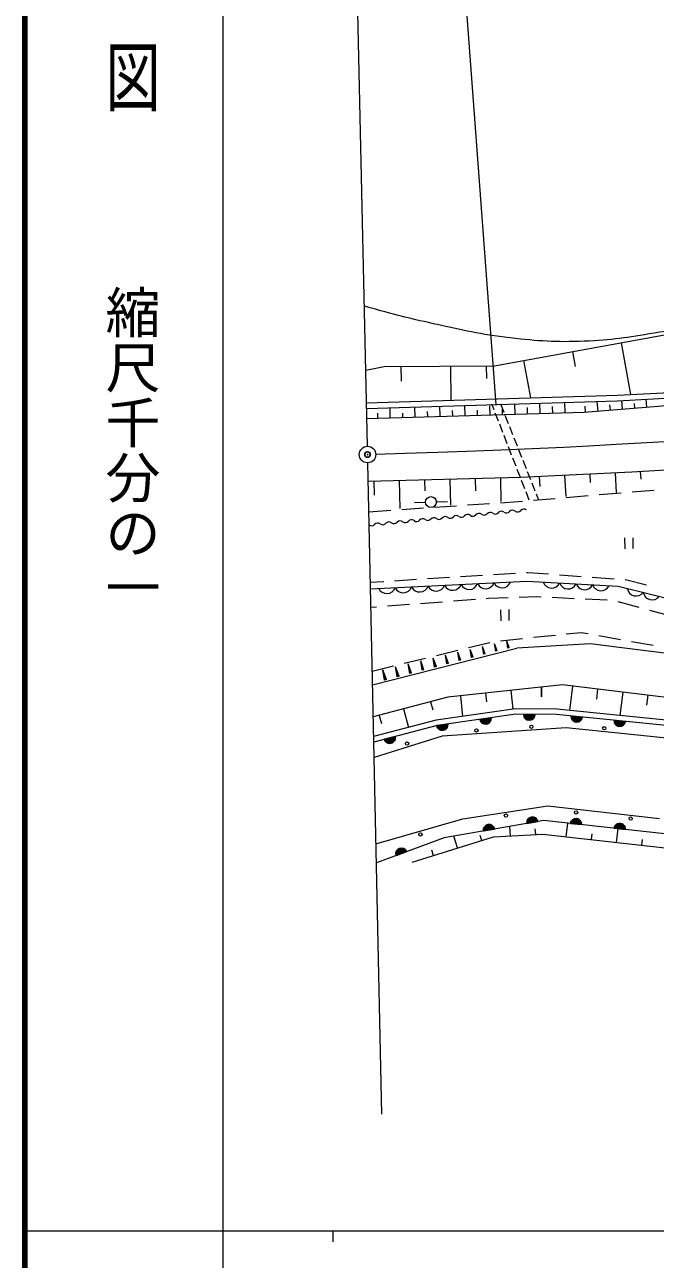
# Model space of a CAD drawing. Units: millimetres, scale not verified. Extents: x 40000 to 680000, y 20000 to 380000.
# Drawn here: x 40000 to 97314, y 202409 to 314663 of the extents above; entities that cross this region are included whole.
import ezdxf
from ezdxf.enums import TextEntityAlignment as Align

# ---------------------------------------------------------------- set-up
doc = ezdxf.new("R2010")
doc.units = ezdxf.units.MM
doc.header["$LTSCALE"] = 1000
doc.header["$PDMODE"] = 32
doc.header["$PDSIZE"] = 500
doc.linetypes.add('CHAIN', pattern=[18.5, 12, -1.5, 3.5, -1.5])
for name, color, linetype, lineweight in [('M-BGD', 7, 'Continuous', 13), ('M-BMK', 2, 'CHAIN', 13), ('M-BMK-SRVR', 3, 'Continuous', 13), ('M-STR-HTXT', 7, 'Continuous', 13), ('M-TTL', 7, 'Continuous', 25), ('前回', 7, 'Continuous', 13)]:
    doc.layers.add(name, color=color, linetype=linetype, lineweight=lineweight)
doc.layers.add('M-OTRS', color=6, linetype='Continuous')
doc.styles.add('@ＭＳ ゴシック', font='')
doc.styles.get('@ＭＳ ゴシック').set_extended_font_data('@MS Gothic')

msp = doc.modelspace()

# ---------------------------------------------------------------- hatches: boundary and pattern name
at = {"layer": 'M-BGD'}
for points in [[(81394, 251497, 1), (82384, 251640)], [(85360, 251940, 1), (86359, 251903)], [(89675, 251796, 0.41421), (90122, 251248, 0.41421), (90670, 251695)], [(77457, 250929, 0.41421), (78023, 250505, 0.41421), (78447, 251072)], [(93592, 251405, 0.41421), (94039, 250858, 0.41421), (94587, 251305)], [(72692, 249692, 1), (73660, 249942)], [(86634, 242216, 0.41421), (86056, 242623, 0.41421), (85649, 242045)], [(90605, 241932, 0.41421), (90163, 242484, 0.41421), (89611, 242042)], [(82693, 241532, 0.41421), (82115, 241939, 0.41421), (81708, 241361)], [(94581, 241494, 1), (93587, 241604)], [(74713, 239478, 0.41421), (74071, 239773, 0.41421), (73775, 239131)]]:
    msp.add_hatch(color=256, dxfattribs=at).paths.add_polyline_path(points)

# ---------------------------------------------------------------- linework, layer by layer
for p, q in [((82713, 283655), (103728, 287479)), ((94204, 285746), (95061, 281037)), ((85350, 284135), (85969, 280732)), ((89777, 284940), (90025, 283579)), ((70992, 283243), (72682, 283592)), ((72682, 283592), (82713, 283655)), ((74198, 283601), (74206, 282254)), ((78698, 283630), (78717, 280513)), ((81990, 282500), (81968, 283651)), ((93869, 280972), (108291, 281759)), ((71056, 280281), (93869, 280972)), ((93891, 280472), (108310, 281259)), ((71072, 279781), (93891, 280472)), ((73231, 278933), (73205, 279846)), ((75497, 278997), (75471, 279914)), ((77764, 279062), (77738, 279983)), ((78898, 279094), (78884, 279576)), ((80033, 279120), (80007, 280049)), ((81168, 279159), (81155, 279625)), ((82303, 279191), (82280, 280020)), ((82663, 279635), (82458, 280160)), ((83240, 280179), (83535, 279436)), ((83439, 279223), (83426, 279693)), ((84576, 279256), (84549, 280189)), ((85712, 279288), (85696, 279861)), ((86850, 279320), (86823, 280258)), ((87987, 279353), (87970, 279944)), ((89125, 279385), (89098, 280327)), ((90842, 279434), (100542, 280216)), ((90980, 279445), (90937, 279971)), ((92109, 279536), (92038, 280416)), ((93231, 279626), (93192, 280108)), ((94344, 279716), (94281, 280493)), ((95451, 279805), (95417, 280215)), ((96549, 279894), (96491, 280614)), ((71087, 278872), (90842, 279434)), ((72099, 278900), (72086, 279349)), ((74364, 278965), (74353, 279327)), ((76630, 279029), (76617, 279497)), ((83062, 278610), (82772, 279356)), ((83646, 279157), (83941, 278413)), ((83461, 277585), (83171, 278330)), ((83860, 276560), (83570, 277305)), ((84052, 278134), (84347, 277391)), ((84259, 275535), (83969, 276280)), ((84457, 277112), (84752, 276368)), ((84658, 274510), (84368, 275255)), ((84863, 276089), (85158, 275346)), ((85268, 275067), (85563, 274323)), ((85057, 273485), (84767, 274230)), ((95171, 273963), (85057, 273485)), ((85674, 274044), (85969, 273301)), ((106537, 274690), (95171, 273963)), ((95953, 274009), (95990, 273340)), ((85057, 273485), (71211, 273135)), ((71736, 273148), (71768, 271895)), ((74035, 273206), (74099, 270674)), ((76335, 273257), (76360, 272275)), ((78634, 273317), (78693, 270988)), ((80933, 273381), (80961, 272276)), ((83233, 273439), (83286, 271303)), ((85456, 272460), (85166, 273205)), ((86079, 273022), (86374, 272278)), ((86763, 273565), (86813, 272685)), ((89061, 273674), (89168, 271764)), ((91358, 273782), (91401, 273027)), ((93656, 273891), (93754, 272130)), ((85855, 271435), (85565, 272180)), ((86485, 271999), (86696, 271466)), ((89223, 271679), (91216, 271848)), ((92213, 271932), (94206, 272100)), ((95202, 272184), (97195, 272352)), ((74264, 270585), (76259, 270721)), ((75421, 271211), (76421, 271242)), ((77257, 270790), (79252, 270927)), ((77420, 271273), (78420, 271304)), ((80250, 270995), (82245, 271132)), ((83243, 271200), (84846, 271310)), ((84846, 271310), (85238, 271343)), ((86234, 271427), (88227, 271595)), ((71271, 270380), (73266, 270516)), ((94508, 268004), (94532, 267004)), ((95258, 268022), (95282, 267022)), ((72627, 264017), (71410, 263941)), ((71423, 263363), (85639, 264064)), ((75621, 264204), (73625, 264079)), ((78615, 264390), (76619, 264266)), ((81609, 264577), (79613, 264453)), ((84603, 264764), (82607, 264639)), ((85740, 264835), (85602, 264826)), ((85639, 264064), (93949, 263611)), ((87596, 264697), (85740, 264835)), ((90588, 264475), (88593, 264623)), ((93580, 264252), (91585, 264401)), ((94601, 264177), (94577, 264178)), ((96516, 263691), (94601, 264177)), ((93949, 263611), (106032, 260629)), ((71984, 261716), (71459, 261676)), ((74976, 261941), (72981, 261791)), ((77967, 262167), (75973, 262017)), ((80959, 262392), (78964, 262242)), ((82140, 262481), (81956, 262468)), ((83954, 262548), (82140, 262481)), ((86504, 262642), (84953, 262585)), ((86952, 262620), (86504, 262642)), ((89948, 262472), (87951, 262571)), ((92945, 262325), (90947, 262423)), ((95860, 261669), (93930, 262193)), ((83242, 261465), (83267, 260465)), ((83992, 261483), (84016, 260483)), ((98756, 260884), (96826, 261408)), ((89225, 259271), (90568, 259411)), ((90568, 259411), (91207, 259296)), ((80328, 258025), (82271, 258499)), ((82882, 257722), (82713, 258373)), ((82947, 257739), (82713, 258373)), ((82817, 257705), (82713, 258373)), ((83257, 258654), (85246, 258859)), ((83977, 258007), (83808, 258657)), ((84042, 258024), (83808, 258657)), ((83912, 257990), (83808, 258657)), ((91408, 258379), (84720, 257980)), ((86241, 258962), (88230, 259168)), ((104955, 256671), (91408, 258379)), ((92192, 259121), (94161, 258770)), ((95145, 258594), (97114, 258243)), ((71611, 254640), (84720, 257980)), ((74499, 256603), (76442, 257077)), ((77335, 256282), (77129, 257076)), ((77414, 256302), (77129, 257076)), ((77255, 256261), (77129, 257076)), ((77413, 257314), (79356, 257788)), ((78456, 256573), (78257, 257338)), ((78532, 256593), (78257, 257338)), ((78379, 256553), (78257, 257338)), ((79571, 256862), (79380, 257599)), ((79645, 256882), (79380, 257599)), ((79497, 256843), (79380, 257599)), ((80680, 257151), (80497, 257858)), ((80751, 257169), (80497, 257858)), ((80610, 257132), (80497, 257858)), ((80751, 257169), (80610, 257132)), ((81784, 257437), (81608, 258116)), ((81852, 257455), (81608, 258116)), ((81716, 257420), (81608, 258116)), ((81852, 257455), (81716, 257420)), ((82947, 257739), (82817, 257705)), ((84042, 258024), (83912, 257990)), ((71584, 255892), (73527, 256366)), ((72793, 255102), (72556, 256014)), ((72884, 255126), (72556, 256014)), ((72701, 255078), (72556, 256014)), ((73937, 255399), (73708, 256282)), ((74025, 255422), (73708, 256282)), ((73849, 255376), (73708, 256282)), ((75076, 255695), (74854, 256548)), ((75161, 255717), (74854, 256548)), ((74990, 255673), (74854, 256548)), ((76208, 255989), (75994, 256813)), ((76291, 256010), (75994, 256813)), ((76126, 255968), (75994, 256813)), ((76291, 256010), (76126, 255968)), ((77414, 256302), (77255, 256261)), ((78532, 256593), (78379, 256553)), ((79645, 256882), (79497, 256843)), ((72884, 255126), (72701, 255078)), ((74025, 255422), (73849, 255376)), ((75161, 255717), (74990, 255673)), ((88883, 254636), (78469, 253523)), ((81886, 253888), (81972, 253081)), ((84173, 254133), (84355, 252429)), ((121656, 250642), (88883, 254636)), ((89784, 254526), (89515, 252317)), ((92067, 254248), (91956, 253332)), ((94350, 253970), (94094, 251861)), ((78469, 253523), (71675, 251720)), ((76896, 253105), (77095, 252354)), ((79599, 253644), (79799, 251772)), ((96634, 253691), (96524, 252795)), ((72225, 251848), (72419, 251116)), ((74443, 252455), (74889, 250777)), ((84612, 252466), (77386, 251423)), ((84645, 251966), (77484, 250932)), ((88359, 252433), (84612, 252466)), ((88332, 251933), (84645, 251966)), ((121154, 248661), (88332, 251933)), ((121094, 249169), (88359, 252433)), ((77386, 251423), (71713, 249955)), ((77484, 250932), (71724, 249441)), ((89215, 250746), (77932, 249980)), ((120927, 247463), (89215, 250746)), ((77932, 249980), (71754, 248048)), ((79835, 242471), (87545, 243642)), ((87545, 243642), (97708, 242476)), ((71924, 240191), (79835, 242471)), ((87176, 242310), (78124, 240739)), ((84148, 240914), (84086, 241774)), ((86446, 241033), (86407, 241563)), ((122486, 238419), (87176, 242310)), ((89220, 240824), (89363, 242069)), ((93791, 240308), (93935, 241565)), ((78124, 240739), (71962, 238460)), ((75224, 238505), (82599, 240834)), ((79344, 239806), (79001, 240891)), ((81537, 240498), (81396, 240946)), ((82599, 240834), (87078, 241066)), ((87078, 241066), (106786, 238842)), ((91506, 240566), (91566, 241092)), ((96077, 240050), (96137, 240573)), ((77151, 239113), (76991, 239620))]:
    msp.add_line(p, q, dxfattribs=at)
at = {"layer": 'M-BGD', "lineweight": 25}
for points in [[(81394, 251497, 1), (82384, 251640)], [(85360, 251940, 1), (86359, 251903)], [(89675, 251796, 0.41421), (90122, 251248, 0.41421), (90670, 251695)], [(77457, 250929, 0.41421), (78023, 250505, 0.41421), (78447, 251072)], [(93592, 251405, 0.41421), (94039, 250858, 0.41421), (94587, 251305)], [(72692, 249692, 1), (73660, 249942)], [(86634, 242216, 0.41421), (86056, 242623, 0.41421), (85649, 242045)], [(90605, 241932, 0.41421), (90163, 242484, 0.41421), (89611, 242042)], [(82693, 241532, 0.41421), (82115, 241939, 0.41421), (81708, 241361)], [(94581, 241494, 1), (93587, 241604)], [(74713, 239478, 0.41421), (74071, 239773, 0.41421), (73775, 239131)]]:
    msp.add_lwpolyline(points, format="xyb", close=True, dxfattribs=at)
at = {"layer": 'M-BGD'}
for centre, radius in [((76920, 271258), 500), ((81059, 250493), 150), ((86048, 250831), 150), ((92668, 250690), 150), ((74754, 249300), 150), ((83735, 242760), 150), ((90109, 243046), 150), ((95076, 242476), 150), ((75963, 241043), 150)]:
    msp.add_circle(centre, radius, dxfattribs=at)
for centre, radius, start, end in [((85376, 270237), 378, 52.7717, 138.06658), ((73111, 269074), 378, 52.7717, 138.06658), ((73571, 269676), 378, 232.7717, 318.06658), ((74133, 269171), 378, 52.7717, 138.06658), ((74593, 269773), 378, 232.7717, 318.06658), ((75155, 269268), 378, 52.7717, 138.06658), ((75615, 269870), 378, 232.7717, 318.06658), ((76177, 269365), 378, 52.7717, 138.06658), ((76637, 269967), 378, 232.7717, 318.06658), ((77200, 269462), 378, 52.7717, 138.06658), ((77659, 270064), 378, 232.7717, 318.06658), ((78222, 269559), 378, 52.7717, 138.06658), ((78681, 270161), 378, 232.7717, 318.06658), ((79244, 269656), 378, 52.7717, 138.06658), ((79703, 270258), 378, 232.7717, 318.06658), ((80266, 269753), 378, 52.7717, 138.06658), ((80725, 270355), 378, 232.7717, 318.06658), ((81288, 269850), 378, 52.7717, 138.06658), ((81748, 270452), 378, 232.7717, 318.06658), ((82310, 269947), 378, 52.7717, 138.06658), ((82770, 270549), 378, 232.7717, 318.06658), ((83332, 270043), 378, 52.7717, 138.06658), ((83792, 270646), 378, 232.7717, 318.06658), ((84354, 270140), 378, 52.7717, 138.06658), ((84814, 270743), 378, 232.7717, 318.06658), ((71526, 269482), 378, 232.7717, 318.06658), ((72089, 268977), 378, 52.7717, 138.06658), ((72549, 269579), 378, 232.7717, 318.06658), ((80396, 264118), 812, 205.44072, 340.20099), ((81895, 264192), 812, 205.44072, 340.20099), ((83393, 264266), 812, 205.44072, 340.20099), ((87886, 264254), 812, 199.49831, 334.25858), ((89384, 264173), 812, 199.49831, 334.25858), ((90882, 264091), 812, 199.49831, 334.25858), ((72905, 263749), 812, 205.44072, 340.20099), ((74404, 263823), 812, 205.44072, 340.20099), ((75902, 263897), 812, 205.44072, 340.20099), ((77400, 263971), 812, 205.44072, 340.20099), ((78898, 264045), 812, 205.44072, 340.20099), ((92379, 264009), 812, 199.49831, 334.25858), ((95566, 263533), 812, 188.75718, 323.51745), ((97022, 263174), 812, 188.75718, 323.51745)]:
    msp.add_arc(centre, radius, start, end, dxfattribs=at)
msp.add_open_spline([(154864, 293110), (152605, 292621), (151961, 292501), (150083, 292207), (147500, 291802), (146037, 291627), (143425, 291513), (139542, 291343), (137360, 291454), (133474, 291558), (129386, 291666), (127105, 291954), (123019, 292122), (121547, 292183), (120715, 292384), (119249, 292235), (117511, 292059), (116579, 291680), (114892, 291229), (110808, 290136), (108619, 289173), (104526, 288110), (101705, 287378), (100095, 287063), (97215, 286613), (94747, 286228), (93359, 285970), (90863, 285877), (88229, 285778), (86741, 285887), (84122, 286186), (81373, 286499), (79858, 286874), (77157, 287472), (74682, 288020), (73854, 288242), (70866, 289067)], degree=3, knots=[0, 0, 0, 0, 1, 1, 1, 2, 2, 2, 3, 3, 3, 4, 4, 4, 5, 5, 5, 6, 6, 6, 7, 7, 7, 8, 8, 8, 9, 9, 9, 10, 10, 10, 11, 11, 11, 12, 12, 12, 12], dxfattribs=at)
at = {"layer": 'M-BMK'}
msp.add_lwpolyline([(71908, 275604), (74586, 275698), (77563, 275802), (80184, 275895), (82545, 275983), (84739, 276070), (86863, 276162), (89010, 276263), (91275, 276378), (93753, 276513), (96540, 276672), (98722, 276795)], dxfattribs=at)
at = {"layer": 'M-BMK-SRVR'}
for p, q in [((71142, 276328), (69860, 335564)), ((72457, 215592), (71175, 274828))]:
    msp.add_line(p, q, dxfattribs=at)
msp.add_circle((71158, 275578), 750, dxfattribs=at)
at = {"layer": 'M-OTRS'}
msp.add_point((71158, 275578), dxfattribs=at)
at = {"layer": 'M-STR-HTXT'}
msp.add_line((82856, 280142), (80104, 317098), dxfattribs=at)
at = {"layer": 'M-TTL', "color": 2, "lineweight": 140}
msp.add_line((40000, 380000), (40000, 20000), dxfattribs=at)
at = {"layer": 'M-TTL'}
msp.add_line((86983, 254433), (86983, 253555), dxfattribs=at)
at = {"layer": '前回'}
for p, q in [((58000, 370000), (58000, 20000)), ((40000, 205000), (579000, 205000)), ((68000, 205000), (68000, 204000))]:
    msp.add_line(p, q, dxfattribs=at)

# ---------------------------------------------------------------- texts
at = {"layer": '前回', "style": '@ＭＳ ゴシック', "width": 1.4}
msp.add_text('平  面  図', height=3666, rotation=270, dxfattribs=at).set_placement((49777, 306475), align=Align.MIDDLE_RIGHT)
at = {"layer": '前回', "style": '@ＭＳ ゴシック'}
msp.add_text('縮尺千分の一', height=3666, rotation=270, dxfattribs=at).set_placement((49777, 261030), align=Align.MIDDLE_RIGHT)

doc.saveas('drawing.dxf')
